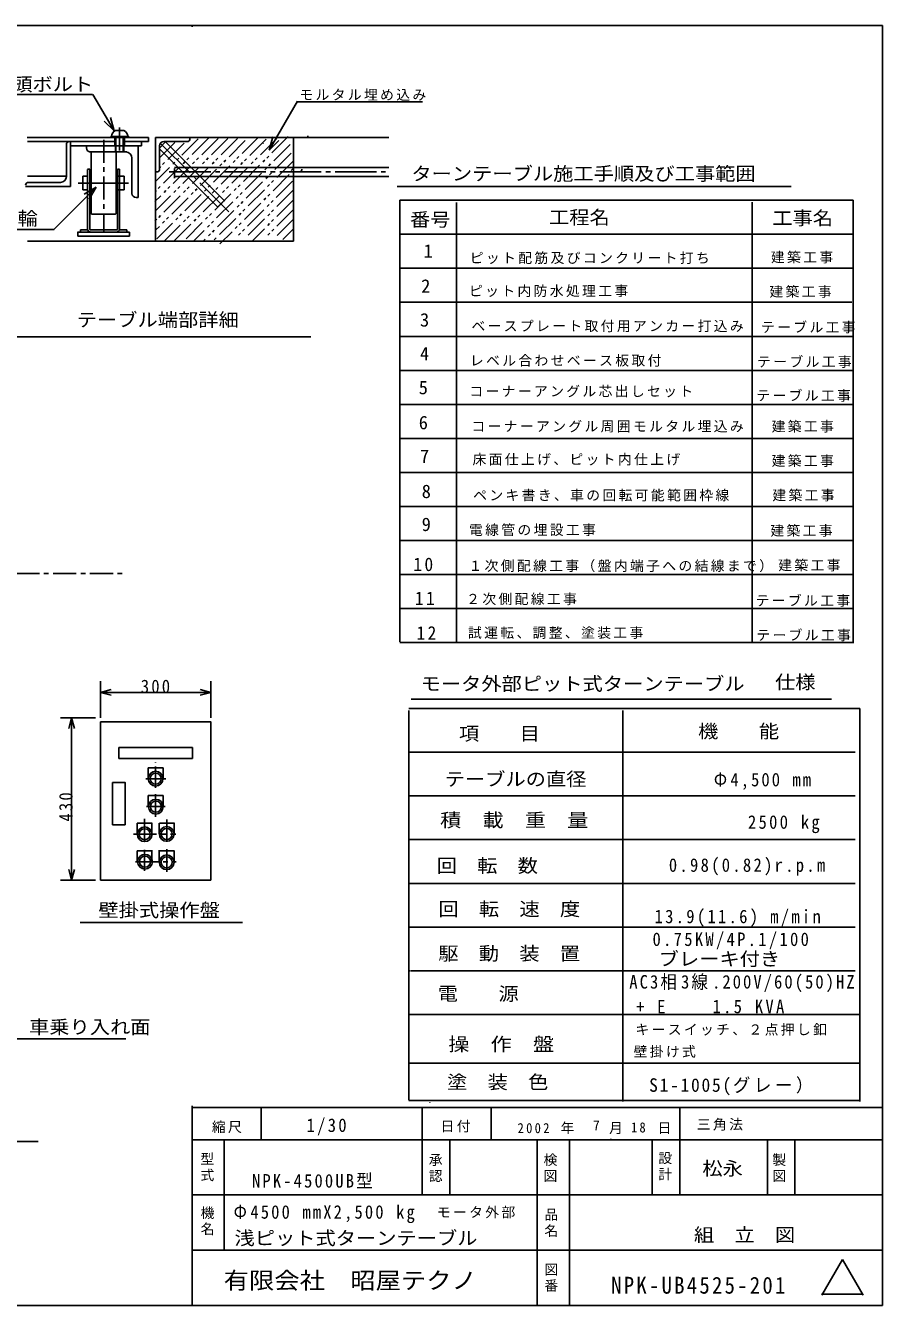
# Model space of a CAD drawing. Units: millimetres, scale not verified. Extents: x -5636 to 5974, y -4212 to 4128.
# Drawn here: x 389 to 5974, y -4212 to 4128 of the extents above; entities that cross this region are included whole.
import ezdxf
from ezdxf.enums import TextEntityAlignment as Align

# ---------------------------------------------------------------- set-up
doc = ezdxf.new("R2010")
doc.units = ezdxf.units.MM
doc.header["$LTSCALE"] = 30
for name, pattern in [('CHAIN1', [8, 5, -1, 1, -1]), ('CHAIN2', [12, 9, -1, 1, -1]), ('DOUBLE_CHAIN1', [8.8, 5, -1, 0.6, -0.6, 0.6, -1])]:
    doc.linetypes.add(name, pattern=pattern)
doc.layers.add('0-0', color=7, linetype='Continuous')
doc.styles.add('@ＭＳ ゴシック', font='')
doc.styles.add('ＭＳ ゴシック', font='')
doc.styles.get('@ＭＳ ゴシック').set_extended_font_data('@MS Gothic')
doc.styles.get('ＭＳ ゴシック').set_extended_font_data('MS Gothic')

msp = doc.modelspace()

# ---------------------------------------------------------------- linework, layer by layer
at = {"layer": '0-0'}
for p, q in [((5973.75, 4127.81), (-5636.25, 4127.81)), ((1473.75, 4120.31), (1473.75, 4127.81)), ((825.84, 3678.27), (-28.3, 3678.27)), ((965.36, 3441.77), (828.05, 3679.59)), ((1976.59, 3315.2), (2161.08, 3634.74)), ((2159.18, 3630.58), (2974.91, 3630.58)), ((965.36, 3441.77), (901.72, 3505.41)), ((965.36, 3441.77), (942.06, 3528.7)), ((974.16, 3444.47), (1029.53, 3444.47)), ((398.63, 3398.88), (1190.32, 3398.88)), ((400.69, 3371.88), (973.84, 3371.88)), ((654.82, 3144.63), (654.82, 3353.88)), ((672.82, 3371.88), (972.83, 3371.88)), ((681.82, 3370.42), (681.82, 3079.38)), ((682.11, 3344.88), (1145.32, 3344.88)), ((785.32, 3331.38), (785.32, 3344.17)), ((944.42, 3405.63), (944.42, 3399.02)), ((969.82, 3398.1), (969.82, 3345.39)), ((974.32, 3398.1), (974.32, 3305.17)), ((977.92, 3397.5), (977.92, 3304.77)), ((1024.72, 3397.5), (1024.72, 3304.37)), ((1028.32, 3398.71), (1028.32, 3303.58)), ((1029.3, 3371.88), (1190.32, 3371.88)), ((1032.82, 3398.71), (1032.82, 3344.99)), ((1122.82, 3344.49), (1122.82, 3007.38)), ((1145.32, 3368.85), (1145.32, 3344.88)), ((1190.32, 3398.88), (1190.32, 3371.88)), ((1235.32, 3398.88), (1235.32, 2727.98)), ((1236.45, 3398.88), (2048.65, 3398.88)), ((1301.39, 3369.74), (1258.96, 3327.31)), ((1262.32, 3344.88), (1262.32, 3191.88)), ((1289.32, 3371.88), (1442.32, 3371.88)), ((1301.39, 3369.74), (1686.8, 2984.33)), ((1460.32, 3389.88), (1460.32, 3398.88)), ((1802.32, 3398.88), (1825.28, 3398.88)), ((1870.24, 3398.88), (2755.76, 3398.88)), ((1871.47, 3398.88), (1892.32, 3398.88)), ((1976.59, 3315.2), (1999.89, 3402.13)), ((1976.59, 3315.2), (2040.23, 3378.83)), ((2135.32, 3398.88), (2135.32, 2723.88)), ((2228.75, 3410.13), (2228.75, 3398.07)), ((1047.9, 3304.38), (803.42, 3304.38)), ((816.38, 2903.88), (816.38, 3299.88)), ((978.38, 2903.88), (978.38, 3299.88)), ((1082.32, 3263.88), (1082.32, 3034.38)), ((1258.96, 3327.31), (1641.8, 2944.47)), ((792.98, 2804.12), (792.98, 3189.96)), ((793.03, 3191.62), (807.38, 3191.62)), ((807.38, 2799.02), (807.38, 3191.62)), ((987.38, 3191.62), (1001.78, 3191.62)), ((987.38, 2799.02), (987.38, 3191.62)), ((1001.78, 2804.12), (1001.78, 3191.62)), ((1244.32, 3173.88), (1235.32, 3173.88)), ((1359.19, 3203.13), (2755.76, 3203.13)), ((1359.19, 3196.08), (1359.19, 3134.44)), ((1442.32, 3191.88), (1442.32, 3192.3)), ((400.69, 3146.88), (655.35, 3146.88)), ((616.57, 3106.38), (407.32, 3106.38)), ((762.38, 3146.62), (762.38, 3056.62)), ((762.38, 3146.62), (793.03, 3146.62)), ((808.28, 3146.62), (818.14, 3146.62)), ((976.68, 3146.62), (1032.38, 3146.62)), ((1032.38, 3146.62), (1032.38, 3056.62)), ((1361.76, 3144.63), (2755.76, 3144.63)), ((388.9, 3079.38), (681.82, 3079.38)), ((849.24, 3074.51), (573.07, 2798.34)), ((762.38, 3056.62), (792.52, 3056.62)), ((849.24, 3074.51), (771.3, 3029.51)), ((849.24, 3074.51), (804.24, 2996.57)), ((807.77, 3056.62), (816.84, 3056.62)), ((977.98, 3056.62), (1032.38, 3056.62)), ((1109.32, 3007.38), (1122.82, 3007.38)), ((2811.03, 3078.98), (5378.56, 3078.98)), ((1683.23, 2987.9), (1640.8, 2945.48)), ((2827.19, 2989.88), (5782.34, 2989.88)), ((2827.19, 112.83), (2827.19, 2989.88)), ((3198.44, 2975.03), (3198.44, 102.59)), ((5125.62, 2976.46), (5125.62, 107.71)), ((5782.34, 2989.88), (5782.34, 102.59)), ((973.88, 2899.38), (820.88, 2899.38)), ((575.19, 2798.08), (-120.66, 2798.08)), ((727.01, 2781.62), (1066.6, 2781.62)), ((728.63, 2781.62), (728.63, 2754.62)), ((728.63, 2754.62), (1066.13, 2754.62)), ((746.63, 2796.02), (746.63, 2781.74)), ((746.63, 2796.02), (793.54, 2796.02)), ((807.38, 2799.02), (810.38, 2796.02)), ((984.38, 2796.02), (810.38, 2796.02)), ((984.38, 2796.02), (987.38, 2799.02)), ((1000.47, 2796.02), (1048.13, 2796.02)), ((1048.13, 2796.02), (1048.13, 2782.02)), ((1066.13, 2781.62), (1066.13, 2754.62)), ((2830.12, 2768.12), (5784.21, 2768.12)), ((401.99, 2723.88), (2135.32, 2723.88)), ((2830.12, 2546.36), (5779.43, 2546.36)), ((2834.89, 2324.6), (5774.66, 2324.6)), ((227.39, 2100), (2247.13, 2100)), ((2834.89, 2102.84), (5784.21, 2102.84)), ((2830.12, 1881.08), (5779.43, 1881.08)), ((2830.12, 1659.32), (5779.43, 1659.32)), ((2825.35, 1437.56), (5779.43, 1437.56)), ((2825.35, 1215.8), (5784.21, 1215.8)), ((2827.19, 994.04), (5782.34, 994.04)), ((2827.19, 772.28), (5782.34, 772.28)), ((2827.19, 550.52), (5782.34, 550.52)), ((2827.19, 328.76), (5782.34, 328.76)), ((2827.19, 107), (5782.34, 107)), ((876.63, -145.15), (876.63, -382.57)), ((1596.63, -145.15), (1596.63, -382.57)), ((876.63, -217.15), (946.17, -198.51)), ((876.63, -217.15), (1596.63, -217.15)), ((876.63, -217.15), (946.17, -235.78)), ((1596.63, -217.15), (1527.08, -198.51)), ((1596.63, -217.15), (1527.08, -235.78)), ((2886.59, -321.67), (5826.89, -321.67)), ((2901.44, -262.27), (5641.66, -262.27)), ((5826.89, -321.67), (5826.89, -2883.96)), ((617.14, -382.57), (843.54, -382.57)), ((689.14, -382.57), (670.51, -452.12)), ((689.14, -1441.3), (689.14, -382.57)), ((689.14, -382.57), (707.78, -452.12)), ((876.63, -409.3), (876.63, -1441.3)), ((2886.59, -336.52), (2886.59, -2875.77)), ((4282.49, -336.52), (4282.49, -2883.96)), ((996.63, -577.3), (996.63, -649.3)), ((996.63, -649.3), (1476.63, -649.3)), ((2886.59, -606.79), (5797.19, -606.79)), ((1188.63, -709.3), (1188.63, -781.61)), ((954.63, -805.3), (954.63, -1081.3)), ((1188.63, -889.3), (1284.63, -889.3)), ((1188.63, -889.3), (1188.63, -964.31)), ((1284.63, -889.3), (1284.63, -962.53)), ((2886.59, -891.91), (5797.19, -891.91)), ((954.63, -1081.3), (1038.63, -1081.3)), ((1116.63, -1069.3), (1213.19, -1069.3)), ((1116.63, -1069.3), (1116.63, -1141.68)), ((1212.63, -1069.3), (1212.63, -1139.9)), ((1260.63, -1068.96), (1260.63, -1139.9)), ((1261.08, -1069.3), (1360.4, -1069.3)), ((1356.63, -1069.3), (1356.63, -1143.45)), ((1116.63, -1249.3), (1214.96, -1249.3)), ((1116.63, -1249.3), (1116.63, -1322.6)), ((1212.63, -1246.33), (1212.63, -1322.6)), ((1260.63, -1246.33), (1260.63, -1322.6)), ((2886.59, -1177.03), (5797.19, -1177.03)), ((689.14, -1441.3), (670.51, -1371.76)), ((689.14, -1441.3), (707.78, -1371.76)), ((617.14, -1441.3), (843.54, -1441.3)), ((876.63, -1441.3), (1596.63, -1441.3)), ((2886.59, -1462.15), (5797.19, -1462.15)), ((744.28, -1717.02), (1803.01, -1717.02)), ((2886.59, -1747.27), (5797.19, -1747.27)), ((2886.59, -2032.39), (2894.81, -2032.39)), ((2898.92, -2032.39), (5797.19, -2032.39)), ((2886.59, -2317.51), (5826.89, -2317.51)), ((-882.66, -2474.17), (1043.31, -2474.17)), ((2886.59, -2634.31), (5826.89, -2634.31)), ((1473.75, -4212.19), (1473.75, -2912.7)), ((2887.75, -2877.33), (5830.42, -2877.33)), ((3024.2, -2888.99), (3024.2, -2887.71)), ((3423.75, -3128.48), (3423.75, -2918.16)), ((1474.21, -2922.19), (5973.75, -2922.19)), ((1923.75, -3128.48), (1923.75, -2929.08)), ((2973.75, -3496.02), (2973.75, -2922.16)), ((3153.75, -2923.37), (3153.75, -2922.16)), ((4653.75, -3496.02), (4653.75, -2923.62)), ((4653.75, -3128.48), (4653.75, -2934.54)), ((-291.98, -3143.31), (471.16, -3143.31)), ((1475.32, -3132.19), (5973.75, -3132.19)), ((1683.75, -3846.52), (1683.75, -3128.48)), ((3153.75, -3496.02), (3153.75, -3133.93)), ((3723.75, -4212.19), (3723.75, -3135.94)), ((3933.75, -4212.19), (3933.75, -3135.94)), ((4203.75, -3128.48), (4203.75, -3127.8)), ((4473.75, -3496.02), (4473.75, -3136.79)), ((5223.75, -3496.02), (5223.75, -3136.79)), ((5403.75, -3496.02), (5403.75, -3136.79)), ((1473.6, -3492.19), (5973.75, -3492.19)), ((1473.6, -3852.19), (5973.75, -3852.19)), ((5713.93, -3912.06), (5578.93, -4145.89)), ((5713.93, -3912.06), (5848.93, -4145.89)), ((5576.48, -4138.68), (5846.48, -4138.68))]:
    msp.add_line(p, q, dxfattribs=at)
at = {"layer": '0-0', "linetype": 'CHAIN1'}
for p, q in [((1001.32, 3464.28), (1001.32, 3296.01)), ((897.82, 3384.4), (897.82, 2778.86)), ((753.43, 3101.62), (1058.93, 3101.62)), ((-871.34, 556.94), (1036.68, 556.94)), ((1236.63, -675.23), (1236.63, -676.94)), ((1236.63, -700.78), (1236.63, -838.74)), ((1172.39, -781.3), (1303.65, -781.3)), ((1236.63, -879.61), (1236.63, -1028.16)), ((1177.71, -961.3), (1298.32, -961.3)), ((1164.63, -1042.35), (1164.63, -1196.66)), ((1308.63, -1045.9), (1308.63, -1191.34)), ((1092.57, -1141.3), (1367.5, -1141.3)), ((1164.63, -1242.78), (1164.63, -1381.13)), ((1308.63, -1239.23), (1308.63, -1386.45)), ((1104.99, -1321.3), (1369.27, -1321.3))]:
    msp.add_line(p, q, dxfattribs=at)
at = {"layer": '0-0', "linetype": 'DOUBLE_CHAIN1'}
for p, q in [((1769.77, 3391.63), (1230.42, 2852.28)), ((1643.2, 3392.34), (1232.27, 2981.41)), ((1580.56, 3393.34), (1236.41, 3049.19)), ((1514.07, 3390.49), (1237.98, 3114.4)), ((1820.85, 3379.07), (1238.12, 2796.34)), ((1707.13, 3392.63), (1239.69, 2925.19)), ((1906.6, 3401.18), (1243.98, 2738.56)), ((1361.82, 3365.52), (1261.66, 3265.36)), ((1421.9, 3361.96), (1263.94, 3204)), ((1956.4, 3387.34), (1293.77, 2724.72)), ((2025.46, 3392.76), (1355.13, 2722.43)), ((2100.94, 3404.61), (1428.04, 2731.71)), ((2113.5, 3353.52), (1480.41, 2720.43)), ((1938.39, 3361.52), (1938.39, 3360.5)), ((2119.64, 3296.02), (1549.47, 2725.85)), ((2132.19, 3244.94), (1610.82, 2723.57)), ((2133.76, 3196.31), (2120.26, 3182.81)), ((2107.86, 3156.96), (1655.49, 2704.59)), ((2129.06, 3114.52), (1770.78, 2756.24)), ((2132.63, 3054.45), (1825.71, 2747.54)), ((2132.34, 2990.53), (1869.09, 2727.27)), ((2133.34, 2927.89), (1949.71, 2744.25)), ((2135.63, 2866.53), (2017.48, 2748.39)), ((2135.34, 2802.61), (2066, 2733.26))]:
    msp.add_line(p, q, dxfattribs=at)
at = {"layer": '0-0', "linetype": 'CHAIN2'}
for p, q in [((1270.52, 3358.19), (1714.38, 2914.32)), ((1325.81, 3173.88), (2755.76, 3173.88)), ((730.96, 3101.88), (1044.76, 3101.88))]:
    msp.add_line(p, q, dxfattribs=at)
at = {"layer": '0-0'}
for points in [[(-5636.25, -4212.19), (5973.75, -4212.19), (5973.75, 4127.81)], [(944.42, 3405.63), (1059.81, 3405.63), (1059.81, 3397.32)], [(876.63, -409.3), (1596.63, -409.3), (1596.63, -1441.3)], [(996.63, -577.3), (1476.63, -577.3), (1476.63, -649.3)], [(1188.63, -709.3), (1284.63, -709.3), (1284.63, -778.07)], [(954.63, -805.3), (1038.63, -805.3), (1038.63, -1081.3)], [(1261.08, -1249.3), (1356.63, -1249.3), (1356.63, -1319.05)]]:
    msp.add_lwpolyline(points, dxfattribs=at)
for centre, radius in [((1236.24, -779.84), 48), ((1236.24, -779.84), 36), ((1238.02, -962.53), 48), ((1238.02, -962.53), 36), ((1165.3, -1141.68), 48), ((1165.3, -1141.68), 36), ((1308.97, -1139.9), 48), ((1308.97, -1139.9), 36), ((1167.07, -1320.82), 48), ((1167.07, -1320.82), 36), ((1308.97, -1324.37), 48), ((1308.97, -1324.37), 36)]:
    msp.add_circle(centre, radius, dxfattribs=at)
for centre, radius, start, end in [((1001.84, 3398.1), 54, 120.8404, 170.96052), ((1001.84, 3398.1), 54, 8.65254, 59.1596), ((672.82, 3353.88), 18, 90, 180), ((1289.32, 3344.88), 27, 90, 180), ((1442.32, 3389.88), 18, 270, 0), ((812.32, 3331.38), 27, 180, 270), ((1041.82, 3263.88), 40.5, 0, 90), ((1244.32, 3191.88), 18, 270, 0), ((407.32, 3088.38), 18, 90, 180), ((616.57, 3144.63), 38.25, 270, 0), ((1109.32, 3034.38), 27, 180, 270), ((820.88, 2903.88), 4.5, 180, 270), ((973.88, 2903.88), 4.5, 270, 0), ((815.48, 2804.12), 22.5, 180, 270), ((979.28, 2804.12), 22.5, 270, 0)]:
    msp.add_arc(centre, radius, start, end, dxfattribs=at)
at = {"layer": '0-0', "linetype": 'CHAIN2'}
for centre, start, end in [((820.88, 3299.88), 90, 180), ((973.88, 3299.88), 0, 90)]:
    msp.add_arc(centre, 4.5, start, end, dxfattribs=at)
at = {"layer": '0-0', "linetype": 'DOUBLE_CHAIN1'}
msp.add_arc((2171.32, 3191.88), 18, 270, 0, dxfattribs=at)

# ---------------------------------------------------------------- texts
at = {"layer": '0-0', "style": 'ＭＳ ゴシック'}
for s, height, width, p in [('なべ頭ボルト', 87.98, 1.1, (37.8, 3674.74)), ('ターンテーブル施工手順及び工事範囲', 87.98, 1.1, (2903.56, 3092.54)), ('受け車輪', 87.98, 1.1, (-58.7, 2800.46)), ('番号', 87.98, 1.1, (2894.09, 2793.36)), ('工程名', 87.98, 1.1, (3800.28, 2808.02)), ('工事名', 87.98, 1.1, (5255.85, 2803.25)), ('テーブル端部詳細', 87.98, 1.1, (722.29, 2140.13)), ('モータ外部ピット式ターンテーブル', 87.98, 1.1, (2963.35, -231.26)), ('仕様', 87.98, 1.1, (5273.51, -220.72)), ('機\u3000\u3000能', 87.98, 1.1, (4772.39, -541.06)), ('項\u3000\u3000目', 87.98, 1.1, (3213.14, -555.91)), ('テーブルの直径', 87.98, 1.1, (3120.53, -852.91)), ('積\u3000載\u3000重\u3000量', 87.98, 1.15, (3090.83, -1120.21)), ('回\u3000転\u3000数', 87.98, 1.1, (3068.42, -1417.21)), ('壁掛式操作盤', 87.98, 1.1, (863.3, -1706.96)), ('回\u3000転\u3000速\u3000度\u3000', 87.98, 1.1, (3079.76, -1699.36)), ('駆\u3000動\u3000装\u3000置', 87.98, 1.1, (3079.13, -1989.28)), ('ブレーキ付き', 87.98, 1.1, (4515.22, -2024.52)), ('電\u3000\u3000源', 87.98, 1.1, (3075.06, -2251.68)), ('車乗り入れ面', 87.98, 1.1, (411.42, -2468.09)), (' 操\u3000作\u3000盤', 87.98, 1.15, (3074.97, -2580.32)), ('塗\u3000装\u3000色', 87.98, 1.1, (3136.31, -2827.39)), ('松永', 87.98, 1.1, (4800.34, -3390.32)), ('浅ピット式ターンテーブル', 87.98, 1.1, (1750.47, -3843.66)), ('組\u3000立\u3000図', 87.98, 1.1, (4745.41, -3822.91)), ('有限会社\u3000昭屋テクノ', 110, 1.1, (1679.81, -4137.53))]:
    msp.add_text(s, height=height, dxfattribs=dict(at, width=width)).set_placement(p, align=Align.BOTTOM_LEFT)
for s, height, p in [('1', 87.98, (2983.11, 2588.66)), ('2', 87.98, (2967.37, 2360.34)), ('3', 87.98, (2959.49, 2139.89)), ('4', 87.98, (2959.49, 1919.44)), ('5', 87.98, (2951.62, 1698.99)), ('6', 87.98, (2951.62, 1470.67)), ('7', 87.98, (2959.49, 1250.22)), ('8', 87.98, (2970.84, 1022.37)), ('9', 87.98, (2970.84, 807.34)), ('7', 65.98, (4087.26, -3091.34))]:
    msp.add_text(s, height=height, dxfattribs=at).set_placement(p, align=Align.BOTTOM_LEFT)
at = {"layer": '0-0', "attachment_point": 7, "style": 'ＭＳ ゴシック'}
for s, insert, char_height in [('\\T1.17;モルタル埋め込み', (2173.41, 3637.69), 65.98), ('\\T1.17;ピット配筋及びコンクリート打ち', (3284.22, 2573.33), 65.98), ('\\T1.17;建築工事', (5246.73, 2578.11), 65.98), ('\\T1.17;ピット内防水処理工事', (3279.07, 2358.58), 65.98), ('\\T1.17;建築工事', (5237.18, 2353.81), 65.98), ('\\T1.17;ベースプレート取付用アンカー打込み', (3294.88, 2129.51), 65.98), ('\\T1.17;テーブル工事', (5182.7, 2122.25), 65.98), ('\\T1.17;レベル合わせベース板取付', (3284.95, 1905.21), 65.98), ('\\T1.17;テーブル工事', (5157.1, 1896.98), 65.98), ('\\T1.17;コーナーアングル芯出しセット', (3281.28, 1704.77), 65.98), ('\\T1.17;テーブル工事', (5151.98, 1676.84), 65.98), ('\\T1.17;コーナーアングル周囲モルタル埋込み', (3294.88, 1475.69), 65.98), ('\\T1.17;建築工事', (5251.5, 1475.69), 65.98), ('\\T1.17;床面仕上げ、ピット内仕上げ', (3302.21, 1260.94), 65.98), ('\\T1.17;建築工事', (5251.5, 1251.39), 65.98), ('\\T1.17;ペンキ書き、車の回転可能範囲枠線', (3306.25, 1027.09), 65.98), ('\\T1.17;建築工事', (5256.27, 1027.09), 65.98), ('\\T1.17;電線管の埋設工事', (3278.96, 801.38), 65.98), ('\\T1.17;建築工事', (5243.37, 796.26), 65.98), ('\\T1.27;\\W0.95;10', (2916.41, 571.84), 87.98), ('\\T1.17;１次側配線工事（盤内端子への結線まで）', (3275.46, 565.88), 65.98), ('\\T1.17;建築工事', (5294.57, 571), 65.98), ('\\T1.27;\\W0.95;11', (2926.65, 351.69), 87.98), ('\\T1.17;２次側配線工事', (3260.66, 350.85), 65.98), ('\\T1.17;テーブル工事', (5146.86, 340.62), 65.98), ('\\T1.27;\\W0.95;12', (2936.89, 126.43), 87.98), ('\\T1.17;試運転、調整、塗装工事', (3272.42, 130.71), 65.98), ('\\T1.17;テーブル工事', (5151.98, 115.35), 65.98), ('\\T1.27;\\W0.9;300', (1139.85, -223.45), 87.98), ('\\T1.25;\\W0.9;Φ4,500\\~mm', (4874.84, -852.43), 87.98), ('\\T1.28;\\W0.9;2500\\~kg', (5097.41, -1135.06), 87.98), ('\\T1.28;\\W0.9;0.98(0.82)r.p.m', (4581.82, -1411.84), 87.98), ('\\T1.28;\\W0.9;13.9(11.6)', (4488.58, -1744.82), 87.98), ('\\T1.28;\\W0.9;m/min', (5242.32, -1743.35), 87.98), ('\\T1.28;\\W0.9;0.75KW/4P.1/100', (4475.26, -1891.33), 87.98), ('\\T1.25;\\W0.9;AC3相3線.200V/60(50)HZ', (4324.06, -2170.96), 87.98), ('\\T1.27;\\W0.9;+\\~E', (4368.87, -2309.33), 87.98), ('\\T1.28;\\W0.9;1.5\\~KVA', (4866.51, -2309.33), 87.98), ('\\T1.17;キースイッチ、２点押し釦', (4363.67, -2454.32), 65.98), ('\\T1.17;壁掛け式', (4351.68, -2598.46), 65.98), ('\\T1.2;\\W0.95;S1-1005(グレー）', (4453.42, -2843.76), 87.98), ('\\T1.28;\\W0.9;1/30', (2220.38, -3103.18), 87.98), ('\\T1.17;日付', (3093.8, -3084.62), 65.98), ('\\T1.17;三角法', (4764.19, -3073.1), 65.98), ('\\T1.17;縮尺', (1602.66, -3089.91), 65.98), ('\\T1.38;\\W0.9;2002', (3595.83, -3090.62), 65.98), ('\\T1.17;\u3000\u3000\u3000年\u3000\u3000月\u3000\u3000日', (3560.36, -3096.14), 65.98), ('\\T1.36;\\W0.9;18', (4335.35, -3086.17), 65.98), ('\\T1.26;\\W0.9;NPK-4500UB型', (1864.69, -3449.68), 87.98), ('\\T1.26;\\W0.9;Φ4500\\~mmX2,500\\~kg', (1744.82, -3676.11), 87.98), ('\\T1.17;モータ外部', (3069.36, -3645.25), 65.98), ('\\T1.22;\\W0.9;NPK-UB4525-201', (4205.67, -4137.53), 110)]:
    msp.add_mtext(s, dxfattribs=dict(at, insert=insert, char_height=char_height))
at = {"layer": '0-0', "attachment_point": 7}
for s, insert, char_height, rotation, style in [('\\T1.27;\\W0.9;430', (696.49, -1059.26), 87.98, 90, 'ＭＳ ゴシック'), ('\\T1.17;型式', (1532.84, -3211.34), 65.98, 270, '@ＭＳ ゴシック'), ('\\T1.17;承認', (3018.92, -3217.1), 65.98, 270, '@ＭＳ ゴシック'), ('\\T1.17;検図', (3767.71, -3217.1), 65.98, 270, '@ＭＳ ゴシック'), ('\\T1.17;設計', (4516.51, -3205.58), 65.98, 270, '@ＭＳ ゴシック'), ('\\T1.17;製図', (5259.55, -3217.1), 65.98, 270, '@ＭＳ ゴシック'), ('\\T1.17;機名', (1532.84, -3562.69), 65.98, 270, '@ＭＳ ゴシック'), ('\\T1.17;品名', (3773.47, -3574.21), 65.98, 270, '@ＭＳ ゴシック'), ('\\T1.17;図番', (3773.47, -3931.33), 65.98, 270, '@ＭＳ ゴシック')]:
    msp.add_mtext(s, dxfattribs=dict(at, insert=insert, char_height=char_height, rotation=rotation, style=style))

doc.saveas('drawing.dxf')
